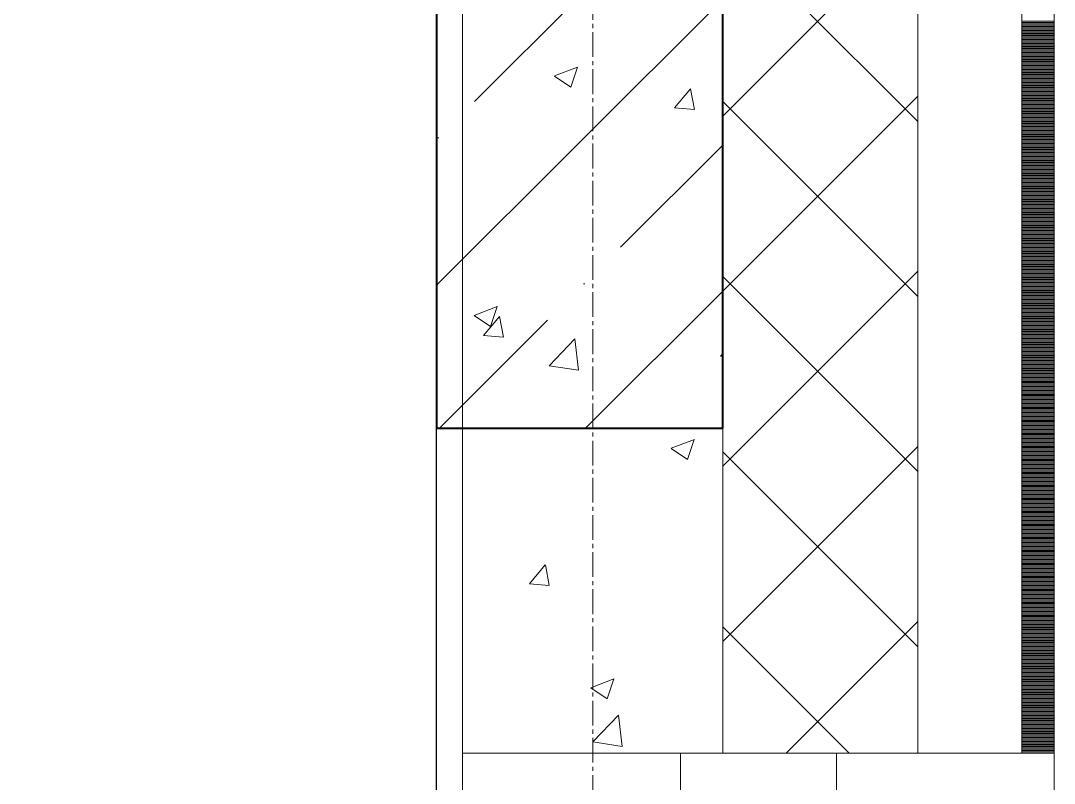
# Model space of a CAD drawing. Header units: millimetres. Extents: x -231292 to 573618, y -153144 to 564035.
# Drawn here: x 28544 to 29338, y -110869 to -110282 of the extents above; entities that cross this region are included whole.
import ezdxf

# ---------------------------------------------------------------- set-up
doc = ezdxf.new("R2010")
doc.units = ezdxf.units.MM
doc.linetypes.add('CENTER2', pattern=[28.575, 19.05, -3.175, 3.175, -3.175])
doc.linetypes.add('HIDDEN2', pattern=[4.7625, 3.175, -1.5875])
doc.layers.get('0').update_dxf_attribs({"color": 250})
for name, color, linetype, lineweight in [('A-Wall_Материал_Газоблок_Контур', 250, 'Continuous', 0), ('АР_Колонны', 250, 'Continuous', 35), ('АР_Окна', 250, 'Continuous', 5), ('АР_Стены ЖБ', 250, 'Continuous', 35), ('АР_Стены ПЕНОблок', 250, 'Continuous', 20), ('АР_Тонкая', 250, 'Continuous', 5), ('АР_Утеплитель', 250, 'Continuous', 0), ('АР_Штриховка', 250, 'Continuous', 0), ('РД_Оси_100', 250, 'Continuous', 0)]:
    doc.layers.add(name, color=color, linetype=linetype, lineweight=lineweight)

# ---------------------------------------------------------------- blocks, each defined once
blk = doc.blocks.new('оси_рен')
at = {"layer": 'РД_Оси_100', "color": 251, "linetype": 'CENTER2', "true_color": 0x636466}
blk.add_line((1215752.916, 135558.25), (1215752.916, 223268.25), dxfattribs=at)

msp = doc.modelspace()

# ---------------------------------------------------------------- hatches: boundary and pattern name
at = {"layer": 'АР_Штриховка', "linetype": 'Continuous', "lineweight": 5, "true_color": 0x000000}
h = msp.add_hatch(dxfattribs=at)
h.set_pattern_fill('ANSI35', color=18, scale=25, style=0)
h.set_pattern_definition([(45, (8883.46, -162345.28), (-112.2532, 112.2532), []), (45, (8995.71, -162345.28), (-112.2532, 112.2532), [198.4375, -39.6875, 0, -39.6875])])
h.paths.add_polyline_path([(28863.458, -110595.283), (29083.458, -110595.283), (29083.458, -109695.283), (28863.458, -109695.283)], flags=0)

# ---------------------------------------------------------------- linework, layer by layer
msp.add_lwpolyline([(21293.458, -128645.283), (28863.458, -128645.283), (28863.458, -110245.283), (21293.458, -110245.283)], close=True)
at = {"layer": 'A-Wall_Материал_Газоблок_Контур', "color": 18, "linetype": 'Continuous', "lineweight": 0, "true_color": 0x000000}
for p, q in [((28883.458, -110845.283), (28883.458, -112045.283)), ((29338.458, -112045.283), (29338.458, -110845.283))]:
    msp.add_line(p, q, dxfattribs=at)
at = {"layer": 'АР_Колонны', "color": 18, "linetype": 'HIDDEN2', "lineweight": 25, "true_color": 0x000000}
for p, q in [((28863.458, -110595.283), (28863.458, -109695.283)), ((29083.458, -109695.283), (29083.458, -110595.283)), ((29083.458, -110595.283), (28863.458, -110595.283))]:
    msp.add_line(p, q, dxfattribs=at)
at = {"layer": 'АР_Колонны', "color": 18, "linetype": 'Continuous', "lineweight": 30, "true_color": 0x000000}
for p, q in [((28863.458, -109695.283), (28863.458, -110595.283)), ((29083.458, -110595.283), (29083.458, -109695.283)), ((28863.458, -110595.283), (29083.458, -110595.283))]:
    msp.add_line(p, q, dxfattribs=at)
at = {"layer": 'АР_Окна', "color": 18, "linetype": 'Continuous', "lineweight": 5, "true_color": 0x000000}
for p, q in [((28883.458, -110845.283), (28883.458, -112045.283)), ((29338.458, -110845.283), (29338.458, -112045.283))]:
    msp.add_line(p, q, dxfattribs=at)
msp.add_lwpolyline([(29170.958, -110895.283), (29170.958, -110845.283), (29050.958, -110845.283), (29050.958, -110895.283)], close=True, dxfattribs=at)
at = {"layer": 'АР_Стены ЖБ', "color": 18, "linetype": 'Continuous', "lineweight": 40, "true_color": 0x000000}
for p, q in [((28863.458, -109695.283), (28863.458, -110595.283)), ((29083.458, -110595.283), (29083.458, -109695.283)), ((28863.458, -110595.283), (29083.458, -110595.283))]:
    msp.add_line(p, q, dxfattribs=at)
at = {"layer": 'АР_Стены ПЕНОблок', "color": 18, "linetype": 'Continuous', "lineweight": 20, "true_color": 0x000000}
for p, q in [((28883.458, -100645.283), (28883.458, -110845.283)), ((29083.458, -110845.283), (29083.458, -100645.283)), ((28883.458, -110845.283), (29083.458, -110845.283))]:
    msp.add_line(p, q, dxfattribs=at)
at = {"layer": 'АР_Тонкая', "color": 18, "linetype": 'Continuous', "lineweight": 5, "true_color": 0x000000}
for p, q in [((29233.458, -100645.283), (29233.458, -110845.283)), ((29313.458, -110845.283), (29313.458, -100645.283)), ((29313.458, -100645.283), (29313.458, -110845.283)), ((29338.458, -110845.283), (29338.458, -100645.283)), ((29233.458, -110845.283), (29313.458, -110845.283)), ((29313.458, -110845.283), (29338.458, -110845.283))]:
    msp.add_line(p, q, dxfattribs=at)
at = {"layer": 'АР_Утеплитель', "color": 18, "linetype": 'Continuous', "lineweight": 0, "true_color": 0x000000}
for p, q in [((29083.458, -100645.283), (29083.458, -110845.283)), ((29233.458, -110845.283), (29233.458, -100645.283)), ((29083.458, -110845.283), (29233.458, -110845.283))]:
    msp.add_line(p, q, dxfattribs=at)
at = {"layer": 'АР_Штриховка', "color": 18, "linetype": 'Continuous', "lineweight": 0, "true_color": 0x000000}
for p, q in [((29083.458, -110355.176), (29233.458, -110205.176)), ((29233.458, -110359.32), (29083.458, -110209.32)), ((29313.458, -110282.283), (29338.458, -110282.283)), ((29313.458, -110283.283), (29338.458, -110283.283)), ((29313.458, -110284.283), (29338.458, -110284.283)), ((29313.458, -110285.283), (29338.458, -110285.283)), ((29313.458, -110286.283), (29338.458, -110286.283)), ((29313.458, -110287.283), (29338.458, -110287.283)), ((29313.458, -110288.283), (29338.458, -110288.283)), ((29313.458, -110289.283), (29338.458, -110289.283)), ((29313.458, -110290.283), (29338.458, -110290.283)), ((29313.458, -110291.283), (29338.458, -110291.283)), ((29313.458, -110292.283), (29338.458, -110292.283)), ((29313.458, -110293.283), (29338.458, -110293.283)), ((29313.458, -110294.283), (29338.458, -110294.283)), ((29313.458, -110295.283), (29338.458, -110295.283)), ((29313.458, -110296.283), (29338.458, -110296.283)), ((29313.458, -110297.283), (29338.458, -110297.283)), ((29313.458, -110298.283), (29338.458, -110298.283)), ((29313.458, -110299.283), (29338.458, -110299.283)), ((29313.458, -110300.283), (29338.458, -110300.283)), ((29313.458, -110301.283), (29338.458, -110301.283)), ((29313.458, -110302.283), (29338.458, -110302.283)), ((29313.458, -110303.283), (29338.458, -110303.283)), ((29313.458, -110304.283), (29338.458, -110304.283)), ((29313.458, -110305.283), (29338.458, -110305.283)), ((29313.458, -110306.283), (29338.458, -110306.283)), ((29313.458, -110307.283), (29338.458, -110307.283)), ((29313.458, -110308.283), (29338.458, -110308.283)), ((29313.458, -110309.283), (29338.458, -110309.283)), ((28954.067, -110324.343), (28971.852, -110317.516)), ((28966.686, -110332.909), (28971.836, -110317.56)), ((29313.458, -110310.283), (29338.458, -110310.283)), ((29313.458, -110311.283), (29338.458, -110311.283)), ((29313.458, -110312.283), (29338.458, -110312.283)), ((29313.458, -110313.283), (29338.458, -110313.283)), ((29313.458, -110314.283), (29338.458, -110314.283)), ((29313.458, -110315.283), (29338.458, -110315.283)), ((29313.458, -110316.283), (29338.458, -110316.283)), ((29313.458, -110317.283), (29338.458, -110317.283)), ((28954.048, -110324.385), (28966.682, -110332.908)), ((29313.458, -110318.283), (29338.458, -110318.283)), ((29313.458, -110319.283), (29338.458, -110319.283)), ((29313.458, -110320.283), (29338.458, -110320.283)), ((29313.458, -110321.283), (29338.458, -110321.283)), ((29313.458, -110322.283), (29338.458, -110322.283)), ((29313.458, -110323.283), (29338.458, -110323.283)), ((29313.458, -110324.283), (29338.458, -110324.283)), ((29313.458, -110325.283), (29338.458, -110325.283)), ((29313.458, -110326.283), (29338.458, -110326.283)), ((29313.458, -110327.283), (29338.458, -110327.283)), ((29313.458, -110328.283), (29338.458, -110328.283)), ((29313.458, -110329.283), (29338.458, -110329.283)), ((29313.458, -110330.283), (29338.458, -110330.283)), ((29313.458, -110331.283), (29338.458, -110331.283)), ((29313.458, -110332.283), (29338.458, -110332.283)), ((29313.458, -110333.283), (29338.458, -110333.283)), ((29046.495, -110348.913), (29058.74, -110334.32)), ((29061.743, -110350.231), (29058.806, -110334.309)), ((29083.458, -110489.88), (29233.458, -110339.88)), ((29313.458, -110334.283), (29338.458, -110334.283)), ((29313.458, -110335.283), (29338.458, -110335.283)), ((29313.458, -110336.283), (29338.458, -110336.283)), ((29313.458, -110337.283), (29338.458, -110337.283)), ((29313.458, -110338.283), (29338.458, -110338.283)), ((29313.458, -110339.283), (29338.458, -110339.283)), ((29313.458, -110340.283), (29338.458, -110340.283)), ((29313.458, -110341.283), (29338.458, -110341.283)), ((29046.494, -110348.915), (29061.676, -110350.243)), ((29233.458, -110494.024), (29083.458, -110344.024)), ((29313.458, -110342.283), (29338.458, -110342.283)), ((29313.458, -110343.283), (29338.458, -110343.283)), ((29313.458, -110344.283), (29338.458, -110344.283)), ((29313.458, -110345.283), (29338.458, -110345.283)), ((29313.458, -110346.283), (29338.458, -110346.283)), ((29313.458, -110347.283), (29338.458, -110347.283)), ((29313.458, -110348.283), (29338.458, -110348.283)), ((29313.458, -110349.283), (29338.458, -110349.283)), ((29313.458, -110350.283), (29338.458, -110350.283)), ((29313.458, -110351.283), (29338.458, -110351.283)), ((29313.458, -110352.283), (29338.458, -110352.283)), ((29313.458, -110353.283), (29338.458, -110353.283)), ((29313.458, -110354.283), (29338.458, -110354.283)), ((29313.458, -110355.283), (29338.458, -110355.283)), ((29313.458, -110356.283), (29338.458, -110356.283)), ((29313.458, -110357.283), (29338.458, -110357.283)), ((29313.458, -110358.283), (29338.458, -110358.283)), ((29313.458, -110359.283), (29338.458, -110359.283)), ((29313.458, -110360.283), (29338.458, -110360.283)), ((29313.458, -110361.283), (29338.458, -110361.283)), ((29313.458, -110362.283), (29338.458, -110362.283)), ((29313.458, -110363.283), (29338.458, -110363.283)), ((29313.458, -110364.283), (29338.458, -110364.283)), ((29313.458, -110365.283), (29338.458, -110365.283)), ((29313.458, -110366.283), (29338.458, -110366.283)), ((29313.458, -110367.283), (29338.458, -110367.283)), ((29313.458, -110368.283), (29338.458, -110368.283)), ((29313.458, -110369.283), (29338.458, -110369.283)), ((29313.458, -110370.283), (29338.458, -110370.283)), ((29313.458, -110371.283), (29338.458, -110371.283)), ((29313.458, -110372.283), (29338.458, -110372.283)), ((29313.458, -110373.283), (29338.458, -110373.283)), ((29313.458, -110374.283), (29338.458, -110374.283)), ((29313.458, -110375.283), (29338.458, -110375.283)), ((29313.458, -110376.283), (29338.458, -110376.283)), ((29313.458, -110377.283), (29338.458, -110377.283)), ((29313.458, -110378.283), (29338.458, -110378.283)), ((29313.458, -110379.283), (29338.458, -110379.283)), ((29313.458, -110380.283), (29338.458, -110380.283)), ((29313.458, -110381.283), (29338.458, -110381.283)), ((29313.458, -110382.283), (29338.458, -110382.283)), ((29313.458, -110383.283), (29338.458, -110383.283)), ((29313.458, -110384.283), (29338.458, -110384.283)), ((29313.458, -110385.283), (29338.458, -110385.283)), ((29313.458, -110386.283), (29338.458, -110386.283)), ((29313.458, -110387.283), (29338.458, -110387.283)), ((29313.458, -110388.283), (29338.458, -110388.283)), ((29313.458, -110389.283), (29338.458, -110389.283)), ((29313.458, -110390.283), (29338.458, -110390.283)), ((29313.458, -110391.283), (29338.458, -110391.283)), ((29313.458, -110392.283), (29338.458, -110392.283)), ((29313.458, -110393.283), (29338.458, -110393.283)), ((29313.458, -110394.283), (29338.458, -110394.283)), ((29313.458, -110395.283), (29338.458, -110395.283)), ((29313.458, -110396.283), (29338.458, -110396.283)), ((29313.458, -110397.283), (29338.458, -110397.283)), ((29313.458, -110398.283), (29338.458, -110398.283)), ((29313.458, -110399.283), (29338.458, -110399.283)), ((29313.458, -110400.283), (29338.458, -110400.283)), ((29313.458, -110401.283), (29338.458, -110401.283)), ((29313.458, -110402.283), (29338.458, -110402.283)), ((29313.458, -110403.283), (29338.458, -110403.283)), ((29313.458, -110404.283), (29338.458, -110404.283)), ((29313.458, -110405.283), (29338.458, -110405.283)), ((29313.458, -110406.283), (29338.458, -110406.283)), ((29313.458, -110407.283), (29338.458, -110407.283)), ((29313.458, -110408.283), (29338.458, -110408.283)), ((29313.458, -110409.283), (29338.458, -110409.283)), ((29313.458, -110410.283), (29338.458, -110410.283)), ((29313.458, -110411.283), (29338.458, -110411.283)), ((29313.458, -110412.283), (29338.458, -110412.283)), ((29313.458, -110413.283), (29338.458, -110413.283)), ((29313.458, -110414.283), (29338.458, -110414.283)), ((29313.458, -110415.283), (29338.458, -110415.283)), ((29313.458, -110416.283), (29338.458, -110416.283)), ((29313.458, -110417.283), (29338.458, -110417.283)), ((29313.458, -110418.283), (29338.458, -110418.283)), ((29313.458, -110419.283), (29338.458, -110419.283)), ((29313.458, -110420.283), (29338.458, -110420.283)), ((29313.458, -110421.283), (29338.458, -110421.283)), ((29313.458, -110422.283), (29338.458, -110422.283)), ((29313.458, -110423.283), (29338.458, -110423.283)), ((29313.458, -110424.283), (29338.458, -110424.283)), ((29313.458, -110425.283), (29338.458, -110425.283)), ((29313.458, -110426.283), (29338.458, -110426.283)), ((29313.458, -110427.283), (29338.458, -110427.283)), ((29313.458, -110428.283), (29338.458, -110428.283)), ((29313.458, -110429.283), (29338.458, -110429.283)), ((29313.458, -110430.283), (29338.458, -110430.283)), ((29313.458, -110431.283), (29338.458, -110431.283)), ((29313.458, -110432.283), (29338.458, -110432.283)), ((29313.458, -110433.283), (29338.458, -110433.283)), ((29313.458, -110434.283), (29338.458, -110434.283)), ((29313.458, -110435.283), (29338.458, -110435.283)), ((29313.458, -110436.283), (29338.458, -110436.283)), ((29313.458, -110437.283), (29338.458, -110437.283)), ((29313.458, -110438.283), (29338.458, -110438.283)), ((29313.458, -110439.283), (29338.458, -110439.283)), ((29313.458, -110440.283), (29338.458, -110440.283)), ((29313.458, -110441.283), (29338.458, -110441.283)), ((29313.458, -110442.283), (29338.458, -110442.283)), ((29313.458, -110443.283), (29338.458, -110443.283)), ((29313.458, -110444.283), (29338.458, -110444.283)), ((29313.458, -110445.283), (29338.458, -110445.283)), ((29313.458, -110446.283), (29338.458, -110446.283)), ((29313.458, -110447.283), (29338.458, -110447.283)), ((29313.458, -110448.283), (29338.458, -110448.283)), ((29313.458, -110449.283), (29338.458, -110449.283)), ((29313.458, -110450.283), (29338.458, -110450.283)), ((29313.458, -110451.283), (29338.458, -110451.283)), ((29313.458, -110452.283), (29338.458, -110452.283)), ((29313.458, -110453.283), (29338.458, -110453.283)), ((29313.458, -110454.283), (29338.458, -110454.283)), ((29313.458, -110455.283), (29338.458, -110455.283)), ((29313.458, -110456.283), (29338.458, -110456.283)), ((29313.458, -110457.283), (29338.458, -110457.283)), ((29313.458, -110458.283), (29338.458, -110458.283)), ((29313.458, -110459.283), (29338.458, -110459.283)), ((29313.458, -110460.283), (29338.458, -110460.283)), ((29313.458, -110461.283), (29338.458, -110461.283)), ((29313.458, -110462.283), (29338.458, -110462.283)), ((29313.458, -110463.283), (29338.458, -110463.283)), ((29313.458, -110464.283), (29338.458, -110464.283)), ((29313.458, -110465.283), (29338.458, -110465.283)), ((29313.458, -110466.283), (29338.458, -110466.283)), ((29313.458, -110467.283), (29338.458, -110467.283)), ((29313.458, -110468.283), (29338.458, -110468.283)), ((29083.458, -110624.584), (29233.458, -110474.584)), ((29313.458, -110469.283), (29338.458, -110469.283)), ((29313.458, -110470.283), (29338.458, -110470.283)), ((29313.458, -110471.283), (29338.458, -110471.283)), ((29313.458, -110472.283), (29338.458, -110472.283)), ((29313.458, -110473.283), (29338.458, -110473.283)), ((29313.458, -110474.283), (29338.458, -110474.283)), ((29313.458, -110475.283), (29338.458, -110475.283)), ((29313.458, -110476.283), (29338.458, -110476.283)), ((29233.458, -110628.727), (29083.458, -110478.727)), ((29313.458, -110477.283), (29338.458, -110477.283)), ((29313.458, -110478.283), (29338.458, -110478.283)), ((29313.458, -110479.283), (29338.458, -110479.283)), ((29313.458, -110480.283), (29338.458, -110480.283)), ((29313.458, -110481.283), (29338.458, -110481.283)), ((29313.458, -110482.283), (29338.458, -110482.283)), ((29313.458, -110483.283), (29338.458, -110483.283)), ((29313.458, -110484.283), (29338.458, -110484.283)), ((29313.458, -110485.283), (29338.458, -110485.283)), ((29313.458, -110486.283), (29338.458, -110486.283)), ((29313.458, -110487.283), (29338.458, -110487.283)), ((29313.458, -110488.283), (29338.458, -110488.283)), ((29313.458, -110489.283), (29338.458, -110489.283)), ((29313.458, -110490.283), (29338.458, -110490.283)), ((29313.458, -110491.283), (29338.458, -110491.283)), ((29313.458, -110492.283), (29338.458, -110492.283)), ((29313.458, -110493.283), (29338.458, -110493.283)), ((29313.458, -110494.283), (29338.458, -110494.283)), ((29313.458, -110495.283), (29338.458, -110495.283)), ((29313.458, -110496.283), (29338.458, -110496.283)), ((29313.458, -110497.283), (29338.458, -110497.283)), ((29313.458, -110498.283), (29338.458, -110498.283)), ((29313.458, -110499.283), (29338.458, -110499.283)), ((29313.458, -110500.283), (29338.458, -110500.283)), ((28892.246, -110508.573), (28904.88, -110517.096)), ((28892.265, -110508.531), (28910.049, -110501.704)), ((28904.884, -110517.097), (28910.034, -110501.748)), ((29313.458, -110501.283), (29338.458, -110501.283)), ((29313.458, -110502.283), (29338.458, -110502.283)), ((29313.458, -110503.283), (29338.458, -110503.283)), ((29313.458, -110504.283), (29338.458, -110504.283)), ((29313.458, -110505.283), (29338.458, -110505.283)), ((29313.458, -110506.283), (29338.458, -110506.283)), ((29313.458, -110507.283), (29338.458, -110507.283)), ((29313.458, -110508.283), (29338.458, -110508.283)), ((28899.553, -110524.031), (28911.798, -110509.438)), ((28914.802, -110525.348), (28911.865, -110509.427)), ((29313.458, -110509.283), (29338.458, -110509.283)), ((29313.458, -110510.283), (29338.458, -110510.283)), ((29313.458, -110511.283), (29338.458, -110511.283)), ((29313.458, -110512.283), (29338.458, -110512.283)), ((29313.458, -110513.283), (29338.458, -110513.283)), ((29313.458, -110514.283), (29338.458, -110514.283)), ((29313.458, -110515.283), (29338.458, -110515.283)), ((29313.458, -110516.283), (29338.458, -110516.283)), ((28899.553, -110524.032), (28914.735, -110525.361)), ((29313.458, -110517.283), (29338.458, -110517.283)), ((29313.458, -110518.283), (29338.458, -110518.283)), ((29313.458, -110519.283), (29338.458, -110519.283)), ((29313.458, -110520.283), (29338.458, -110520.283)), ((29313.458, -110521.283), (29338.458, -110521.283)), ((29313.458, -110522.283), (29338.458, -110522.283)), ((29313.458, -110523.283), (29338.458, -110523.283)), ((29313.458, -110524.283), (29338.458, -110524.283)), ((28949.947, -110547.22), (28969.731, -110526.601)), ((28972.556, -110550.721), (28969.75, -110526.599)), ((29313.458, -110525.283), (29338.458, -110525.283)), ((29313.458, -110526.283), (29338.458, -110526.283)), ((29313.458, -110527.283), (29338.458, -110527.283)), ((29313.458, -110528.283), (29338.458, -110528.283)), ((29313.458, -110529.283), (29338.458, -110529.283)), ((29313.458, -110530.283), (29338.458, -110530.283)), ((29313.458, -110531.283), (29338.458, -110531.283)), ((29313.458, -110532.283), (29338.458, -110532.283)), ((29081.738, -110539.97), (29083.458, -110537.92)), ((29081.738, -110539.971), (29083.458, -110540.122)), ((29313.458, -110533.283), (29338.458, -110533.283)), ((29313.458, -110534.283), (29338.458, -110534.283)), ((29313.458, -110535.283), (29338.458, -110535.283)), ((29313.458, -110536.283), (29338.458, -110536.283)), ((29313.458, -110537.283), (29338.458, -110537.283)), ((29313.458, -110538.283), (29338.458, -110538.283)), ((29313.458, -110539.283), (29338.458, -110539.283)), ((29313.458, -110540.283), (29338.458, -110540.283)), ((28949.961, -110547.249), (28972.551, -110550.753)), ((29313.458, -110541.283), (29338.458, -110541.283)), ((29313.458, -110542.283), (29338.458, -110542.283)), ((29313.458, -110543.283), (29338.458, -110543.283)), ((29313.458, -110544.283), (29338.458, -110544.283)), ((29313.458, -110545.283), (29338.458, -110545.283)), ((29313.458, -110546.283), (29338.458, -110546.283)), ((29313.458, -110547.283), (29338.458, -110547.283)), ((29313.458, -110548.283), (29338.458, -110548.283)), ((29313.458, -110549.283), (29338.458, -110549.283)), ((29313.458, -110550.283), (29338.458, -110550.283)), ((29313.458, -110551.283), (29338.458, -110551.283)), ((29313.458, -110552.283), (29338.458, -110552.283)), ((29313.458, -110553.283), (29338.458, -110553.283)), ((29313.458, -110554.283), (29338.458, -110554.283)), ((29313.458, -110555.283), (29338.458, -110555.283)), ((29313.458, -110556.283), (29338.458, -110556.283)), ((29313.458, -110557.283), (29338.458, -110557.283)), ((29313.458, -110558.283), (29338.458, -110558.283)), ((29313.458, -110559.283), (29338.458, -110559.283)), ((29313.458, -110560.283), (29338.458, -110560.283)), ((29313.458, -110561.283), (29338.458, -110561.283)), ((29313.458, -110562.283), (29338.458, -110562.283)), ((29313.458, -110563.283), (29338.458, -110563.283)), ((29313.458, -110564.283), (29338.458, -110564.283)), ((29313.458, -110565.283), (29338.458, -110565.283)), ((29313.458, -110566.283), (29338.458, -110566.283)), ((29313.458, -110567.283), (29338.458, -110567.283)), ((29313.458, -110568.283), (29338.458, -110568.283)), ((29313.458, -110569.283), (29338.458, -110569.283)), ((29313.458, -110570.283), (29338.458, -110570.283)), ((29313.458, -110571.283), (29338.458, -110571.283)), ((29313.458, -110572.283), (29338.458, -110572.283)), ((29313.458, -110573.283), (29338.458, -110573.283)), ((29313.458, -110574.283), (29338.458, -110574.283)), ((29313.458, -110575.283), (29338.458, -110575.283)), ((29313.458, -110576.283), (29338.458, -110576.283)), ((29313.458, -110577.283), (29338.458, -110577.283)), ((29313.458, -110578.283), (29338.458, -110578.283)), ((29313.458, -110579.283), (29338.458, -110579.283)), ((29313.458, -110580.283), (29338.458, -110580.283)), ((29313.458, -110581.283), (29338.458, -110581.283)), ((29313.458, -110582.283), (29338.458, -110582.283)), ((29313.458, -110583.283), (29338.458, -110583.283)), ((29313.458, -110584.283), (29338.458, -110584.283)), ((29313.458, -110585.283), (29338.458, -110585.283)), ((29313.458, -110586.283), (29338.458, -110586.283)), ((29313.458, -110587.283), (29338.458, -110587.283)), ((29313.458, -110588.283), (29338.458, -110588.283)), ((29313.458, -110589.283), (29338.458, -110589.283)), ((29313.458, -110590.283), (29338.458, -110590.283)), ((29313.458, -110591.283), (29338.458, -110591.283)), ((29313.458, -110592.283), (29338.458, -110592.283)), ((29313.458, -110593.283), (29338.458, -110593.283)), ((29313.458, -110594.283), (29338.458, -110594.283)), ((29313.458, -110595.283), (29338.458, -110595.283)), ((29043.879, -110610.797), (29061.664, -110603.97)), ((29313.458, -110596.283), (29338.458, -110596.283)), ((29313.458, -110597.283), (29338.458, -110597.283)), ((29313.458, -110598.283), (29338.458, -110598.283)), ((29313.458, -110599.283), (29338.458, -110599.283)), ((29313.458, -110600.283), (29338.458, -110600.283)), ((29313.458, -110601.283), (29338.458, -110601.283)), ((29313.458, -110602.283), (29338.458, -110602.283)), ((29313.458, -110603.283), (29338.458, -110603.283)), ((29043.86, -110610.839), (29056.495, -110619.361)), ((29056.499, -110619.362), (29061.649, -110604.013)), ((29083.458, -110759.288), (29233.458, -110609.288)), ((29313.458, -110604.283), (29338.458, -110604.283)), ((29313.458, -110605.283), (29338.458, -110605.283)), ((29313.458, -110606.283), (29338.458, -110606.283)), ((29313.458, -110607.283), (29338.458, -110607.283)), ((29313.458, -110608.283), (29338.458, -110608.283)), ((29313.458, -110609.283), (29338.458, -110609.283)), ((29313.458, -110610.283), (29338.458, -110610.283)), ((29313.458, -110611.283), (29338.458, -110611.283)), ((29233.458, -110763.431), (29083.458, -110613.431)), ((29313.458, -110612.283), (29338.458, -110612.283)), ((29313.458, -110613.283), (29338.458, -110613.283)), ((29313.458, -110614.283), (29338.458, -110614.283)), ((29313.458, -110615.283), (29338.458, -110615.283)), ((29313.458, -110616.283), (29338.458, -110616.283)), ((29313.458, -110617.283), (29338.458, -110617.283)), ((29313.458, -110618.283), (29338.458, -110618.283)), ((29313.458, -110619.283), (29338.458, -110619.283)), ((29313.458, -110620.283), (29338.458, -110620.283)), ((29313.458, -110621.283), (29338.458, -110621.283)), ((29313.458, -110622.283), (29338.458, -110622.283)), ((29313.458, -110623.283), (29338.458, -110623.283)), ((29313.458, -110624.283), (29338.458, -110624.283)), ((29313.458, -110625.283), (29338.458, -110625.283)), ((29313.458, -110626.283), (29338.458, -110626.283)), ((29313.458, -110627.283), (29338.458, -110627.283)), ((29313.458, -110628.283), (29338.458, -110628.283)), ((29313.458, -110629.283), (29338.458, -110629.283)), ((29313.458, -110630.283), (29338.458, -110630.283)), ((29313.458, -110631.283), (29338.458, -110631.283)), ((29313.458, -110632.283), (29338.458, -110632.283)), ((29313.458, -110633.283), (29338.458, -110633.283)), ((29313.458, -110634.283), (29338.458, -110634.283)), ((29313.458, -110635.283), (29338.458, -110635.283)), ((29313.458, -110636.283), (29338.458, -110636.283)), ((29313.458, -110637.283), (29338.458, -110637.283)), ((29313.458, -110638.283), (29338.458, -110638.283)), ((29313.458, -110639.283), (29338.458, -110639.283)), ((29313.458, -110640.283), (29338.458, -110640.283)), ((29313.458, -110641.283), (29338.458, -110641.283)), ((29313.458, -110642.283), (29338.458, -110642.283)), ((29313.458, -110643.283), (29338.458, -110643.283)), ((29313.458, -110644.283), (29338.458, -110644.283)), ((29313.458, -110645.283), (29338.458, -110645.283)), ((29313.458, -110646.283), (29338.458, -110646.283)), ((29313.458, -110647.283), (29338.458, -110647.283)), ((29313.458, -110648.283), (29338.458, -110648.283)), ((29313.458, -110649.283), (29338.458, -110649.283)), ((29313.458, -110650.283), (29338.458, -110650.283)), ((29313.458, -110651.283), (29338.458, -110651.283)), ((29313.458, -110652.283), (29338.458, -110652.283)), ((29313.458, -110653.283), (29338.458, -110653.283)), ((29313.458, -110654.283), (29338.458, -110654.283)), ((29313.458, -110655.283), (29338.458, -110655.283)), ((29313.458, -110656.283), (29338.458, -110656.283)), ((29313.458, -110657.283), (29338.458, -110657.283)), ((29313.458, -110658.283), (29338.458, -110658.283)), ((29313.458, -110659.283), (29338.458, -110659.283)), ((29313.458, -110660.283), (29338.458, -110660.283)), ((29313.458, -110661.283), (29338.458, -110661.283)), ((29313.458, -110662.283), (29338.458, -110662.283)), ((29313.458, -110663.283), (29338.458, -110663.283)), ((29313.458, -110664.283), (29338.458, -110664.283)), ((29313.458, -110665.283), (29338.458, -110665.283)), ((29313.458, -110666.283), (29338.458, -110666.283)), ((29313.458, -110667.283), (29338.458, -110667.283)), ((29313.458, -110668.283), (29338.458, -110668.283)), ((29313.458, -110669.283), (29338.458, -110669.283)), ((29313.458, -110670.283), (29338.458, -110670.283)), ((29313.458, -110671.283), (29338.458, -110671.283)), ((29313.458, -110672.283), (29338.458, -110672.283)), ((29313.458, -110673.283), (29338.458, -110673.283)), ((29313.458, -110674.283), (29338.458, -110674.283)), ((29313.458, -110675.283), (29338.458, -110675.283)), ((29313.458, -110676.283), (29338.458, -110676.283)), ((29313.458, -110677.283), (29338.458, -110677.283)), ((29313.458, -110678.283), (29338.458, -110678.283)), ((29313.458, -110679.283), (29338.458, -110679.283)), ((29313.458, -110680.283), (29338.458, -110680.283)), ((29313.458, -110681.283), (29338.458, -110681.283)), ((29313.458, -110682.283), (29338.458, -110682.283)), ((29313.458, -110683.283), (29338.458, -110683.283)), ((29313.458, -110684.283), (29338.458, -110684.283)), ((29313.458, -110685.283), (29338.458, -110685.283)), ((29313.458, -110686.283), (29338.458, -110686.283)), ((29313.458, -110687.283), (29338.458, -110687.283)), ((29313.458, -110688.283), (29338.458, -110688.283)), ((29313.458, -110689.283), (29338.458, -110689.283)), ((29313.458, -110690.283), (29338.458, -110690.283)), ((29313.458, -110691.283), (29338.458, -110691.283)), ((29313.458, -110692.283), (29338.458, -110692.283)), ((29313.458, -110693.283), (29338.458, -110693.283)), ((29313.458, -110694.283), (29338.458, -110694.283)), ((29313.458, -110695.283), (29338.458, -110695.283)), ((29313.458, -110696.283), (29338.458, -110696.283)), ((29313.458, -110697.283), (29338.458, -110697.283)), ((29313.458, -110698.283), (29338.458, -110698.283)), ((29313.458, -110699.283), (29338.458, -110699.283)), ((28934.797, -110715.088), (28947.042, -110700.495)), ((28950.045, -110716.405), (28947.108, -110700.484)), ((29313.458, -110700.283), (29338.458, -110700.283)), ((29313.458, -110701.283), (29338.458, -110701.283)), ((29313.458, -110702.283), (29338.458, -110702.283)), ((29313.458, -110703.283), (29338.458, -110703.283)), ((29313.458, -110704.283), (29338.458, -110704.283)), ((29313.458, -110705.283), (29338.458, -110705.283)), ((29313.458, -110706.283), (29338.458, -110706.283)), ((29313.458, -110707.283), (29338.458, -110707.283)), ((28934.797, -110715.089), (28949.979, -110716.417)), ((29313.458, -110708.283), (29338.458, -110708.283)), ((29313.458, -110709.283), (29338.458, -110709.283)), ((29313.458, -110710.283), (29338.458, -110710.283)), ((29313.458, -110711.283), (29338.458, -110711.283)), ((29313.458, -110712.283), (29338.458, -110712.283)), ((29313.458, -110713.283), (29338.458, -110713.283)), ((29313.458, -110714.283), (29338.458, -110714.283)), ((29313.458, -110715.283), (29338.458, -110715.283)), ((29313.458, -110716.283), (29338.458, -110716.283)), ((29313.458, -110717.283), (29338.458, -110717.283)), ((29313.458, -110718.283), (29338.458, -110718.283)), ((29313.458, -110719.283), (29338.458, -110719.283)), ((29313.458, -110720.283), (29338.458, -110720.283)), ((29313.458, -110721.283), (29338.458, -110721.283)), ((29313.458, -110722.283), (29338.458, -110722.283)), ((29313.458, -110723.283), (29338.458, -110723.283)), ((29313.458, -110724.283), (29338.458, -110724.283)), ((29313.458, -110725.283), (29338.458, -110725.283)), ((29313.458, -110726.283), (29338.458, -110726.283)), ((29313.458, -110727.283), (29338.458, -110727.283)), ((29313.458, -110728.283), (29338.458, -110728.283)), ((29313.458, -110729.283), (29338.458, -110729.283)), ((29313.458, -110730.283), (29338.458, -110730.283)), ((29313.458, -110731.283), (29338.458, -110731.283)), ((29313.458, -110732.283), (29338.458, -110732.283)), ((29313.458, -110733.283), (29338.458, -110733.283)), ((29313.458, -110734.283), (29338.458, -110734.283)), ((29313.458, -110735.283), (29338.458, -110735.283)), ((29313.458, -110736.283), (29338.458, -110736.283)), ((29313.458, -110737.283), (29338.458, -110737.283)), ((29313.458, -110738.283), (29338.458, -110738.283)), ((29132.167, -110845.283), (29233.458, -110743.992)), ((29313.458, -110739.283), (29338.458, -110739.283)), ((29313.458, -110740.283), (29338.458, -110740.283)), ((29313.458, -110741.283), (29338.458, -110741.283)), ((29313.458, -110742.283), (29338.458, -110742.283)), ((29313.458, -110743.283), (29338.458, -110743.283)), ((29313.458, -110744.283), (29338.458, -110744.283)), ((29313.458, -110745.283), (29338.458, -110745.283)), ((29313.458, -110746.283), (29338.458, -110746.283)), ((29180.606, -110845.283), (29083.458, -110748.135)), ((29313.458, -110747.283), (29338.458, -110747.283)), ((29313.458, -110748.283), (29338.458, -110748.283)), ((29313.458, -110749.283), (29338.458, -110749.283)), ((29313.458, -110750.283), (29338.458, -110750.283)), ((29313.458, -110751.283), (29338.458, -110751.283)), ((29313.458, -110752.283), (29338.458, -110752.283)), ((29313.458, -110753.283), (29338.458, -110753.283)), ((29313.458, -110754.283), (29338.458, -110754.283)), ((29313.458, -110755.283), (29338.458, -110755.283)), ((29313.458, -110756.283), (29338.458, -110756.283)), ((29313.458, -110757.283), (29338.458, -110757.283)), ((29313.458, -110758.283), (29338.458, -110758.283)), ((29313.458, -110759.283), (29338.458, -110759.283)), ((29313.458, -110760.283), (29338.458, -110760.283)), ((29313.458, -110761.283), (29338.458, -110761.283)), ((29313.458, -110762.283), (29338.458, -110762.283)), ((29313.458, -110763.283), (29338.458, -110763.283)), ((29313.458, -110764.283), (29338.458, -110764.283)), ((29313.458, -110765.283), (29338.458, -110765.283)), ((29313.458, -110766.283), (29338.458, -110766.283)), ((29313.458, -110767.283), (29338.458, -110767.283)), ((29313.458, -110768.283), (29338.458, -110768.283)), ((29313.458, -110769.283), (29338.458, -110769.283)), ((29313.458, -110770.283), (29338.458, -110770.283)), ((29313.458, -110771.283), (29338.458, -110771.283)), ((29313.458, -110772.283), (29338.458, -110772.283)), ((29313.458, -110773.283), (29338.458, -110773.283)), ((29313.458, -110774.283), (29338.458, -110774.283)), ((29313.458, -110775.283), (29338.458, -110775.283)), ((29313.458, -110776.283), (29338.458, -110776.283)), ((29313.458, -110777.283), (29338.458, -110777.283)), ((29313.458, -110778.283), (29338.458, -110778.283)), ((29313.458, -110779.283), (29338.458, -110779.283)), ((29313.458, -110780.283), (29338.458, -110780.283)), ((29313.458, -110781.283), (29338.458, -110781.283)), ((29313.458, -110782.283), (29338.458, -110782.283)), ((29313.458, -110783.283), (29338.458, -110783.283)), ((29313.458, -110784.283), (29338.458, -110784.283)), ((29313.458, -110785.283), (29338.458, -110785.283)), ((29313.458, -110786.283), (29338.458, -110786.283)), ((28982.077, -110794.985), (28999.862, -110788.158)), ((28994.697, -110803.55), (28999.847, -110788.201)), ((29313.458, -110787.283), (29338.458, -110787.283)), ((29313.458, -110788.283), (29338.458, -110788.283)), ((29313.458, -110789.283), (29338.458, -110789.283)), ((29313.458, -110790.283), (29338.458, -110790.283)), ((29313.458, -110791.283), (29338.458, -110791.283)), ((29313.458, -110792.283), (29338.458, -110792.283)), ((29313.458, -110793.283), (29338.458, -110793.283)), ((29313.458, -110794.283), (29338.458, -110794.283)), ((28982.058, -110795.027), (28994.693, -110803.549)), ((29313.458, -110795.283), (29338.458, -110795.283)), ((29313.458, -110796.283), (29338.458, -110796.283)), ((29313.458, -110797.283), (29338.458, -110797.283)), ((29313.458, -110798.283), (29338.458, -110798.283)), ((29313.458, -110799.283), (29338.458, -110799.283)), ((29313.458, -110800.283), (29338.458, -110800.283)), ((29313.458, -110801.283), (29338.458, -110801.283)), ((29313.458, -110802.283), (29338.458, -110802.283)), ((29313.458, -110803.283), (29338.458, -110803.283)), ((29313.458, -110804.283), (29338.458, -110804.283)), ((29313.458, -110805.283), (29338.458, -110805.283)), ((29313.458, -110806.283), (29338.458, -110806.283)), ((29313.458, -110807.283), (29338.458, -110807.283)), ((29313.458, -110808.283), (29338.458, -110808.283)), ((29313.458, -110809.283), (29338.458, -110809.283)), ((29313.458, -110810.283), (29338.458, -110810.283)), ((28983.622, -110836.688), (29003.406, -110816.069)), ((29006.231, -110840.189), (29003.424, -110816.067)), ((29313.458, -110811.283), (29338.458, -110811.283)), ((29313.458, -110812.283), (29338.458, -110812.283)), ((29313.458, -110813.283), (29338.458, -110813.283)), ((29313.458, -110814.283), (29338.458, -110814.283)), ((29313.458, -110815.283), (29338.458, -110815.283)), ((29313.458, -110816.283), (29338.458, -110816.283)), ((29313.458, -110817.283), (29338.458, -110817.283)), ((29313.458, -110818.283), (29338.458, -110818.283)), ((29313.458, -110819.283), (29338.458, -110819.283)), ((29313.458, -110820.283), (29338.458, -110820.283)), ((29313.458, -110821.283), (29338.458, -110821.283)), ((29313.458, -110822.283), (29338.458, -110822.283)), ((29313.458, -110823.283), (29338.458, -110823.283)), ((29313.458, -110824.283), (29338.458, -110824.283)), ((29313.458, -110825.283), (29338.458, -110825.283)), ((29313.458, -110826.283), (29338.458, -110826.283)), ((29313.458, -110827.283), (29338.458, -110827.283)), ((29313.458, -110828.283), (29338.458, -110828.283)), ((29313.458, -110829.283), (29338.458, -110829.283)), ((29313.458, -110830.283), (29338.458, -110830.283)), ((29313.458, -110831.283), (29338.458, -110831.283)), ((29313.458, -110832.283), (29338.458, -110832.283)), ((29313.458, -110833.283), (29338.458, -110833.283)), ((29313.458, -110834.283), (29338.458, -110834.283)), ((28983.636, -110836.718), (29006.226, -110840.221)), ((29313.458, -110835.283), (29338.458, -110835.283)), ((29313.458, -110836.283), (29338.458, -110836.283)), ((29313.458, -110837.283), (29338.458, -110837.283)), ((29313.458, -110838.283), (29338.458, -110838.283)), ((29313.458, -110839.283), (29338.458, -110839.283)), ((29313.458, -110840.283), (29338.458, -110840.283)), ((29313.458, -110841.283), (29338.458, -110841.283)), ((29313.458, -110842.283), (29338.458, -110842.283)), ((29313.458, -110843.283), (29338.458, -110843.283)), ((29313.458, -110844.283), (29338.458, -110844.283)), ((29313.458, -110845.283), (29338.458, -110845.283))]:
    msp.add_line(p, q, dxfattribs=at)

# ---------------------------------------------------------------- block references
at = {"rotation": 359.999868838025}
msp.add_blockref('оси_рен', (-1186769.82, -284755.728), dxfattribs=at)

doc.saveas('drawing.dxf')
